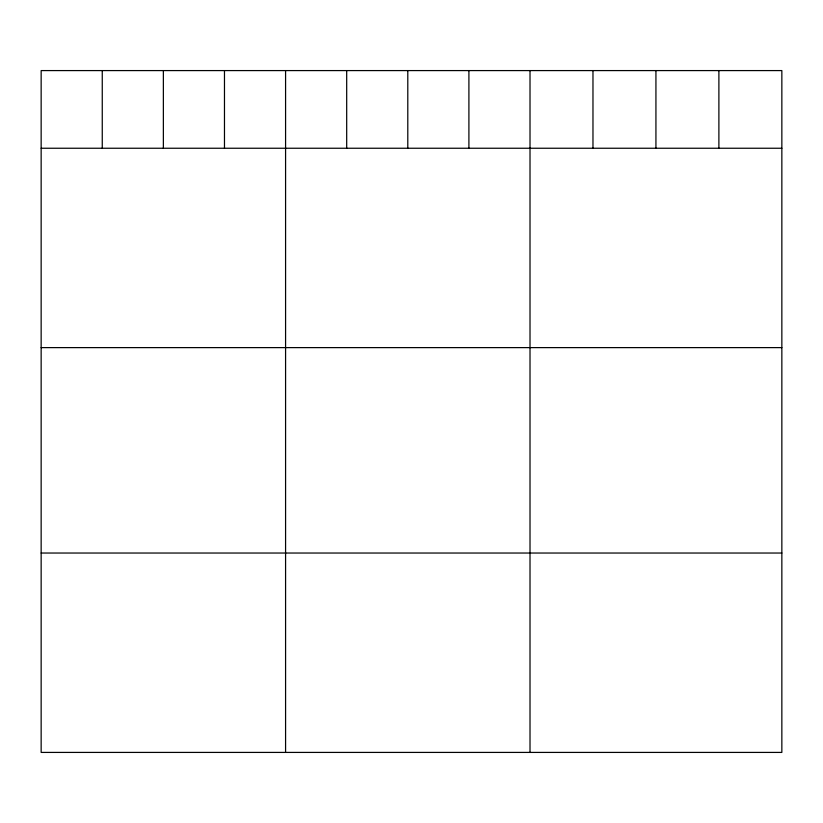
<?xml version="1.0" encoding="UTF-8"?>
<svg xmlns="http://www.w3.org/2000/svg" width="823" height="823" viewBox="0 0 823 823"><rect width="100%" height="100%" fill="white"/><g stroke="black" fill="none" stroke-linecap="round" stroke-linejoin="round"><path stroke-width="1.23" d="M781.85 148.243L781.85 752.417L41.15 752.417L41.15 70.583L781.85 70.583L781.85 148.243L41.15 148.243M41.15 347.615L781.85 347.615M41.15 553.035L781.85 553.035M718.89 70.583L718.89 148.243M655.931 70.583L655.931 148.243M592.971 70.583L592.971 148.243M530.012 70.583L530.012 752.417M468.904 70.583L468.904 148.243M407.796 70.583L407.796 148.243M346.689 70.583L346.689 148.243M285.581 70.583L285.581 752.417M224.473 70.583L224.473 148.243M163.366 70.583L163.366 148.243M102.258 70.583L102.258 148.243"/></g></svg>
